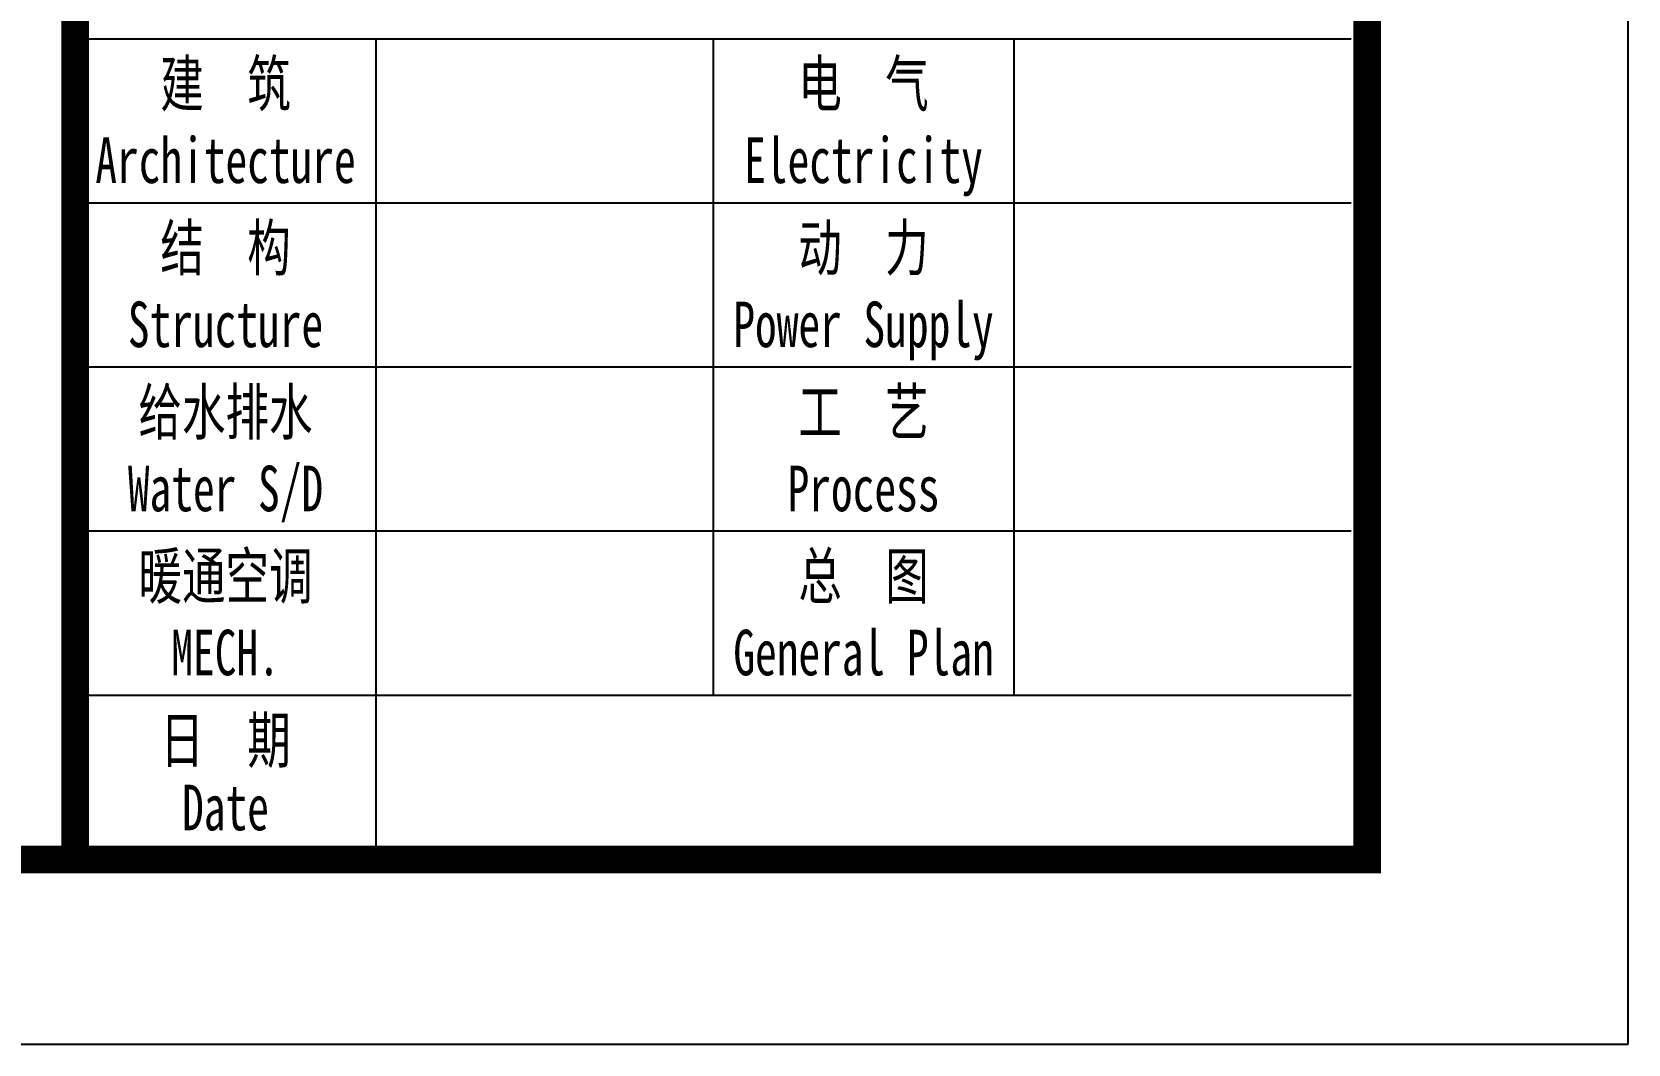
# Model space of a CAD drawing. Extents: x -33967 to 1773478, y -1022458 to -784650.
# Drawn here: x 366824 to 379054, y -1022458 to -1014705 of the extents above; entities that cross this region are included whole.
import ezdxf
from ezdxf.enums import TextEntityAlignment as Align

# ---------------------------------------------------------------- set-up
doc = ezdxf.new("R2010")
doc.units = 0
doc.header["$LTSCALE"] = 1000
doc.header["$MEASUREMENT"] = 0
doc.layers.add('PUB_TITLE', color=4, linetype='Continuous')
doc.styles.add('_gyy_title_ST', font='', dxfattribs={"width": 0.8})
doc.styles.get('_gyy_title_ST').set_extended_font_data('SimSun')

msp = doc.modelspace()

# ---------------------------------------------------------------- linework, layer by layer
at = {"layer": 'PUB_TITLE'}
for p, q in [((376931.8913447808, -1014759.032121015), (367154.9650947782, -1014759.032121015)), ((369459.5262822809, -1014759.032121015), (369459.5262822809, -1021044.198996015)), ((372043.4282197808, -1014759.032121015), (372043.4282197785, -1019787.165621015)), ((374347.9894072809, -1014759.032121015), (374347.9894072809, -1019787.165621015)), ((376931.8913447808, -1016016.065496015), (367154.9650947782, -1016016.065496015)), ((376931.8913447808, -1017273.098871015), (367154.9650947782, -1017273.098871015)), ((376931.8913447808, -1018530.132246015), (367154.9650947782, -1018530.132246015)), ((376931.8913447808, -1019787.165621015), (367154.9650947808, -1019787.165621015))]:
    msp.add_line(p, q, dxfattribs=at)
msp.add_lwpolyline([(260253.945094781, -1022458.380996015), (379053.945094781, -1022458.380996015), (379053.945094781, -938458.3809960149), (260253.945094781, -938458.3809960149)], close=True, dxfattribs=at)
at = {"layer": 'PUB_TITLE', "const_width": 212.121}
for points in [[(263074.2610947809, -1021044.198996015), (263074.2610947809, -939872.562996015), (377053.945094781, -939872.562996015), (377053.945094781, -1021044.198996015)], [(367154.9650947808, -939872.562996015), (377053.945094781, -939872.562996015), (377053.945094781, -1021044.198996015), (367154.9650947808, -1021044.198996015)]]:
    msp.add_lwpolyline(points, close=True, dxfattribs=at)

# ---------------------------------------------------------------- texts
at = {"layer": 'PUB_TITLE', "style": '_gyy_title_ST', "width": 0.7}
for s, p in [('建  筑', (368307.2456885308, -1015275.812508515)), ('电  气', (373195.7088135309, -1015275.812508515)), ('Architecture', (368307.2456885308, -1015862.426686758)), ('Electricity', (373195.7088135309, -1015862.426686758)), ('结  构', (368307.2456885308, -1016532.845883515)), ('动  力', (373195.7088135309, -1016532.845883515)), ('Structure', (368307.2456885308, -1017119.455871496)), ('Power Supply', (373195.7088135309, -1017119.455871496)), ('给水排水', (368307.2456885308, -1017789.879258515)), ('工  艺', (373195.7088135309, -1017789.879258515)), ('Water S/D', (368307.2456885308, -1018376.493436758)), ('Process', (373195.7088135309, -1018376.493436758)), ('暖通空调', (368307.2456885308, -1019046.912633515)), ('总  图', (373195.7088135309, -1019046.912633515)), ('MECH.', (368307.2456885308, -1019633.525415006)), ('General Plan', (373195.7088135309, -1019633.525415006)), ('日  期', (368307.2456885308, -1020303.946008515)), ('Date', (368307.2456885308, -1020820.724999258))]:
    msp.add_text(s, height=349.1755882972742, dxfattribs=at).set_placement(p, align=Align.CENTER)

doc.saveas('drawing.dxf')
